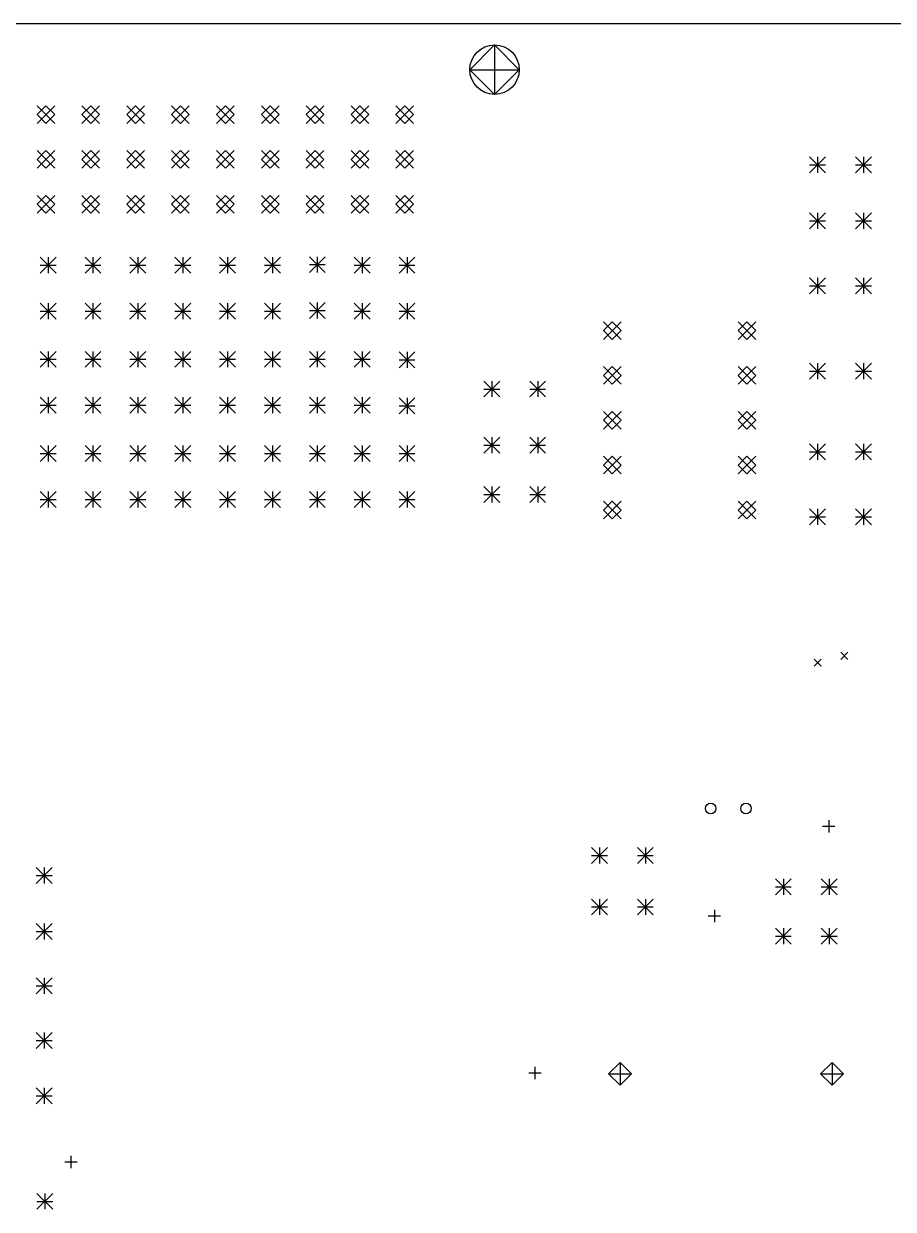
# Model space of a CAD drawing. Extents: x 10 to 419, y -288 to -23.
# Drawn here: x 164.6 to 213.8, y -90.2 to -23 of the extents above; entities that cross this region are included whole.
import ezdxf

# ---------------------------------------------------------------- set-up
doc = ezdxf.new("R2010")
doc.units = 0
doc.layers.add('BLACK', color=7, linetype='CONTINUOUS')

msp = doc.modelspace()

# ---------------------------------------------------------------- linework, layer by layer
at = {"layer": 'BLACK', "linetype": 'CONTINUOUS'}
for p, q in [((418.973, -23), (12.573, -23)), ((191.262, -24.2053), (189.862, -25.6053)), ((191.262, -24.2053), (191.262, -27.0053)), ((192.662, -25.6053), (191.262, -24.2053)), ((189.862, -25.6053), (192.662, -25.6053)), ((189.862, -25.6053), (191.262, -27.0053)), ((191.262, -27.0053), (192.662, -25.6053)), ((165.362, -27.6453), (166.362, -28.6453)), ((166.362, -27.6453), (165.362, -28.6453)), ((165.862, -27.6453), (165.362, -28.1453)), ((165.362, -28.1453), (165.862, -28.6453)), ((166.362, -28.1453), (165.862, -27.6453)), ((165.862, -28.6453), (166.362, -28.1453)), ((167.902, -27.6453), (168.902, -28.6453)), ((168.902, -27.6453), (167.902, -28.6453)), ((168.402, -27.6453), (167.902, -28.1453)), ((167.902, -28.1453), (168.402, -28.6453)), ((168.902, -28.1453), (168.402, -27.6453)), ((168.402, -28.6453), (168.902, -28.1453)), ((170.442, -27.6453), (171.442, -28.6453)), ((171.442, -27.6453), (170.442, -28.6453)), ((170.942, -27.6453), (170.442, -28.1453)), ((170.442, -28.1453), (170.942, -28.6453)), ((171.442, -28.1453), (170.942, -27.6453)), ((170.942, -28.6453), (171.442, -28.1453)), ((172.982, -27.6453), (173.982, -28.6453)), ((173.982, -27.6453), (172.982, -28.6453)), ((173.482, -27.6453), (172.982, -28.1453)), ((172.982, -28.1453), (173.482, -28.6453)), ((173.982, -28.1453), (173.482, -27.6453)), ((173.482, -28.6453), (173.982, -28.1453)), ((175.522, -27.6453), (176.522, -28.6453)), ((176.522, -27.6453), (175.522, -28.6453)), ((176.022, -27.6453), (175.522, -28.1453)), ((175.522, -28.1453), (176.022, -28.6453)), ((176.522, -28.1453), (176.022, -27.6453)), ((176.022, -28.6453), (176.522, -28.1453)), ((178.062, -27.6453), (179.062, -28.6453)), ((179.062, -27.6453), (178.062, -28.6453)), ((178.562, -27.6453), (178.062, -28.1453)), ((178.062, -28.1453), (178.562, -28.6453)), ((179.062, -28.1453), (178.562, -27.6453)), ((178.562, -28.6453), (179.062, -28.1453)), ((180.602, -27.6453), (181.602, -28.6453)), ((181.602, -27.6453), (180.602, -28.6453)), ((181.102, -27.6453), (180.602, -28.1453)), ((180.602, -28.1453), (181.102, -28.6453)), ((181.602, -28.1453), (181.102, -27.6453)), ((181.102, -28.6453), (181.602, -28.1453)), ((183.142, -27.6453), (184.142, -28.6453)), ((184.142, -27.6453), (183.142, -28.6453)), ((183.642, -27.6453), (183.142, -28.1453)), ((183.142, -28.1453), (183.642, -28.6453)), ((184.142, -28.1453), (183.642, -27.6453)), ((183.642, -28.6453), (184.142, -28.1453)), ((185.682, -27.6453), (186.682, -28.6453)), ((186.682, -27.6453), (185.682, -28.6453)), ((186.182, -27.6453), (185.682, -28.1453)), ((185.682, -28.1453), (186.182, -28.6453)), ((186.682, -28.1453), (186.182, -27.6453)), ((186.182, -28.6453), (186.682, -28.1453)), ((165.362, -30.1853), (166.362, -31.1853)), ((166.362, -30.1853), (165.362, -31.1853)), ((165.862, -30.1853), (165.362, -30.6853)), ((166.362, -30.6853), (165.862, -30.1853)), ((167.902, -30.1853), (168.902, -31.1853)), ((168.902, -30.1853), (167.902, -31.1853)), ((168.402, -30.1853), (167.902, -30.6853)), ((168.902, -30.6853), (168.402, -30.1853)), ((170.442, -30.1853), (171.442, -31.1853)), ((171.442, -30.1853), (170.442, -31.1853)), ((170.942, -30.1853), (170.442, -30.6853)), ((171.442, -30.6853), (170.942, -30.1853)), ((172.982, -30.1853), (173.982, -31.1853)), ((173.982, -30.1853), (172.982, -31.1853)), ((173.482, -30.1853), (172.982, -30.6853)), ((173.982, -30.6853), (173.482, -30.1853)), ((175.522, -30.1853), (176.522, -31.1853)), ((176.522, -30.1853), (175.522, -31.1853)), ((176.022, -30.1853), (175.522, -30.6853)), ((176.522, -30.6853), (176.022, -30.1853)), ((178.062, -30.1853), (179.062, -31.1853)), ((179.062, -30.1853), (178.062, -31.1853)), ((178.562, -30.1853), (178.062, -30.6853)), ((179.062, -30.6853), (178.562, -30.1853)), ((180.602, -30.1853), (181.602, -31.1853)), ((181.602, -30.1853), (180.602, -31.1853)), ((181.102, -30.1853), (180.602, -30.6853)), ((181.602, -30.6853), (181.102, -30.1853)), ((183.142, -30.1853), (184.142, -31.1853)), ((184.142, -30.1853), (183.142, -31.1853)), ((183.642, -30.1853), (183.142, -30.6853)), ((184.142, -30.6853), (183.642, -30.1853)), ((185.682, -30.1853), (186.682, -31.1853)), ((186.682, -30.1853), (185.682, -31.1853)), ((186.182, -30.1853), (185.682, -30.6853)), ((186.682, -30.6853), (186.182, -30.1853)), ((165.362, -30.6853), (165.862, -31.1853)), ((165.862, -31.1853), (166.362, -30.6853)), ((167.902, -30.6853), (168.402, -31.1853)), ((168.402, -31.1853), (168.902, -30.6853)), ((170.442, -30.6853), (170.942, -31.1853)), ((170.942, -31.1853), (171.442, -30.6853)), ((172.982, -30.6853), (173.482, -31.1853)), ((173.482, -31.1853), (173.982, -30.6853)), ((175.522, -30.6853), (176.022, -31.1853)), ((176.022, -31.1853), (176.522, -30.6853)), ((178.062, -30.6853), (178.562, -31.1853)), ((178.562, -31.1853), (179.062, -30.6853)), ((180.602, -30.6853), (181.102, -31.1853)), ((181.102, -31.1853), (181.602, -30.6853)), ((183.142, -30.6853), (183.642, -31.1853)), ((183.642, -31.1853), (184.142, -30.6853)), ((185.682, -30.6853), (186.182, -31.1853)), ((186.182, -31.1853), (186.682, -30.6853)), ((209.1, -30.5401), (210, -31.4401)), ((210, -30.5401), (209.1, -31.4401)), ((209.55, -30.5401), (209.55, -31.4401)), ((211.7, -30.5401), (212.6, -31.4401)), ((212.6, -30.5401), (211.7, -31.4401)), ((212.15, -30.5401), (212.15, -31.4401)), ((209.1, -30.9901), (210, -30.9901)), ((211.7, -30.9901), (212.6, -30.9901)), ((165.362, -32.7253), (166.362, -33.7253)), ((166.362, -32.7253), (165.362, -33.7253)), ((165.862, -32.7253), (165.362, -33.2253)), ((166.362, -33.2253), (165.862, -32.7253)), ((167.902, -32.7253), (168.902, -33.7253)), ((168.902, -32.7253), (167.902, -33.7253)), ((168.402, -32.7253), (167.902, -33.2253)), ((168.902, -33.2253), (168.402, -32.7253)), ((170.442, -32.7253), (171.442, -33.7253)), ((171.442, -32.7253), (170.442, -33.7253)), ((170.942, -32.7253), (170.442, -33.2253)), ((171.442, -33.2253), (170.942, -32.7253)), ((172.982, -32.7253), (173.982, -33.7253)), ((173.982, -32.7253), (172.982, -33.7253)), ((173.482, -32.7253), (172.982, -33.2253)), ((173.982, -33.2253), (173.482, -32.7253)), ((175.522, -32.7253), (176.522, -33.7253)), ((176.522, -32.7253), (175.522, -33.7253)), ((176.022, -32.7253), (175.522, -33.2253)), ((176.522, -33.2253), (176.022, -32.7253)), ((178.062, -32.7253), (179.062, -33.7253)), ((179.062, -32.7253), (178.062, -33.7253)), ((178.562, -32.7253), (178.062, -33.2253)), ((179.062, -33.2253), (178.562, -32.7253)), ((180.602, -32.7253), (181.602, -33.7253)), ((181.602, -32.7253), (180.602, -33.7253)), ((181.102, -32.7253), (180.602, -33.2253)), ((181.602, -33.2253), (181.102, -32.7253)), ((183.142, -32.7253), (184.142, -33.7253)), ((184.142, -32.7253), (183.142, -33.7253)), ((183.642, -32.7253), (183.142, -33.2253)), ((184.142, -33.2253), (183.642, -32.7253)), ((185.682, -32.7253), (186.682, -33.7253)), ((186.682, -32.7253), (185.682, -33.7253)), ((186.182, -32.7253), (185.682, -33.2253)), ((186.682, -33.2253), (186.182, -32.7253)), ((165.362, -33.2253), (165.862, -33.7253)), ((165.862, -33.7253), (166.362, -33.2253)), ((167.902, -33.2253), (168.402, -33.7253)), ((168.402, -33.7253), (168.902, -33.2253)), ((170.442, -33.2253), (170.942, -33.7253)), ((170.942, -33.7253), (171.442, -33.2253)), ((172.982, -33.2253), (173.482, -33.7253)), ((173.482, -33.7253), (173.982, -33.2253)), ((175.522, -33.2253), (176.022, -33.7253)), ((176.022, -33.7253), (176.522, -33.2253)), ((178.062, -33.2253), (178.562, -33.7253)), ((178.562, -33.7253), (179.062, -33.2253)), ((180.602, -33.2253), (181.102, -33.7253)), ((181.102, -33.7253), (181.602, -33.2253)), ((183.142, -33.2253), (183.642, -33.7253)), ((183.642, -33.7253), (184.142, -33.2253)), ((185.682, -33.2253), (186.182, -33.7253)), ((186.182, -33.7253), (186.682, -33.2253)), ((209.1, -33.7151), (210, -34.6151)), ((210, -33.7151), (209.1, -34.6151)), ((209.1, -34.1651), (210, -34.1651)), ((209.55, -33.7151), (209.55, -34.6151)), ((211.7, -33.7151), (212.6, -34.6151)), ((212.6, -33.7151), (211.7, -34.6151)), ((211.7, -34.1651), (212.6, -34.1651)), ((212.15, -33.7151), (212.15, -34.6151)), ((165.539, -36.2251), (166.439, -37.1251)), ((166.439, -36.2251), (165.539, -37.1251)), ((165.989, -36.2251), (165.989, -37.1251)), ((168.079, -36.2251), (168.979, -37.1251)), ((168.979, -36.2251), (168.079, -37.1251)), ((168.529, -36.2251), (168.529, -37.1251)), ((170.619, -36.2251), (171.519, -37.1251)), ((171.519, -36.2251), (170.619, -37.1251)), ((171.069, -36.2251), (171.069, -37.1251)), ((173.159, -36.2251), (174.059, -37.1251)), ((174.059, -36.2251), (173.159, -37.1251)), ((173.609, -36.2251), (173.609, -37.1251)), ((175.699, -36.2251), (176.599, -37.1251)), ((176.599, -36.2251), (175.699, -37.1251)), ((176.149, -36.2251), (176.149, -37.1251)), ((178.239, -36.2251), (179.139, -37.1251)), ((179.139, -36.2251), (178.239, -37.1251)), ((178.689, -36.2251), (178.689, -37.1251)), ((180.779, -36.1951), (181.679, -37.0951)), ((181.679, -36.1951), (180.779, -37.0951)), ((181.229, -36.1951), (181.229, -37.0951)), ((183.319, -36.2251), (184.219, -37.1251)), ((184.219, -36.2251), (183.319, -37.1251)), ((183.769, -36.2251), (183.769, -37.1251)), ((185.859, -36.2251), (186.759, -37.1251)), ((186.759, -36.2251), (185.859, -37.1251)), ((186.309, -36.2251), (186.309, -37.1251)), ((165.539, -36.6751), (166.439, -36.6751)), ((168.079, -36.6751), (168.979, -36.6751)), ((170.619, -36.6751), (171.519, -36.6751)), ((173.159, -36.6751), (174.059, -36.6751)), ((175.699, -36.6751), (176.599, -36.6751)), ((178.239, -36.6751), (179.139, -36.6751)), ((180.779, -36.6451), (181.679, -36.6451)), ((183.319, -36.6751), (184.219, -36.6751)), ((185.859, -36.6751), (186.759, -36.6751)), ((209.1, -37.3981), (210, -38.2981)), ((210, -37.3981), (209.1, -38.2981)), ((209.55, -37.3981), (209.55, -38.2981)), ((211.7, -37.3981), (212.6, -38.2981)), ((212.6, -37.3981), (211.7, -38.2981)), ((212.15, -37.3981), (212.15, -38.2981)), ((209.1, -37.8481), (210, -37.8481)), ((211.7, -37.8481), (212.6, -37.8481)), ((165.539, -38.8251), (166.439, -39.7251)), ((166.439, -38.8251), (165.539, -39.7251)), ((165.989, -38.8251), (165.989, -39.7251)), ((168.079, -38.8251), (168.979, -39.7251)), ((168.979, -38.8251), (168.079, -39.7251)), ((168.529, -38.8251), (168.529, -39.7251)), ((170.619, -38.8251), (171.519, -39.7251)), ((171.519, -38.8251), (170.619, -39.7251)), ((171.069, -38.8251), (171.069, -39.7251)), ((173.159, -38.8251), (174.059, -39.7251)), ((174.059, -38.8251), (173.159, -39.7251)), ((173.609, -38.8251), (173.609, -39.7251)), ((175.699, -38.8251), (176.599, -39.7251)), ((176.599, -38.8251), (175.699, -39.7251)), ((176.149, -38.8251), (176.149, -39.7251)), ((178.239, -38.8251), (179.139, -39.7251)), ((179.139, -38.8251), (178.239, -39.7251)), ((178.689, -38.8251), (178.689, -39.7251)), ((180.779, -38.7951), (181.679, -39.6951)), ((181.679, -38.7951), (180.779, -39.6951)), ((181.229, -38.7951), (181.229, -39.6951)), ((183.319, -38.8251), (184.219, -39.7251)), ((184.219, -38.8251), (183.319, -39.7251)), ((183.769, -38.8251), (183.769, -39.7251)), ((185.859, -38.8251), (186.759, -39.7251)), ((186.759, -38.8251), (185.859, -39.7251)), ((186.309, -38.8251), (186.309, -39.7251)), ((165.539, -39.2751), (166.439, -39.2751)), ((168.079, -39.2751), (168.979, -39.2751)), ((170.619, -39.2751), (171.519, -39.2751)), ((173.159, -39.2751), (174.059, -39.2751)), ((175.699, -39.2751), (176.599, -39.2751)), ((178.239, -39.2751), (179.139, -39.2751)), ((180.779, -39.2451), (181.679, -39.2451)), ((183.319, -39.2751), (184.219, -39.2751)), ((185.859, -39.2751), (186.759, -39.2751)), ((197.43, -39.8831), (198.43, -40.8831)), ((198.43, -39.8831), (197.43, -40.8831)), ((197.93, -39.8831), (197.43, -40.3831)), ((198.43, -40.3831), (197.93, -39.8831)), ((205.05, -39.8831), (206.05, -40.8831)), ((206.05, -39.8831), (205.05, -40.8831)), ((205.55, -39.8831), (205.05, -40.3831)), ((206.05, -40.3831), (205.55, -39.8831)), ((197.43, -40.3831), (197.93, -40.8831)), ((197.93, -40.8831), (198.43, -40.3831)), ((205.05, -40.3831), (205.55, -40.8831)), ((205.55, -40.8831), (206.05, -40.3831)), ((165.539, -41.5591), (166.439, -42.4591)), ((166.439, -41.5591), (165.539, -42.4591)), ((165.989, -41.5591), (165.989, -42.4591)), ((168.079, -41.5591), (168.979, -42.4591)), ((168.979, -41.5591), (168.079, -42.4591)), ((168.529, -41.5591), (168.529, -42.4591)), ((170.619, -41.5591), (171.519, -42.4591)), ((171.519, -41.5591), (170.619, -42.4591)), ((171.069, -41.5591), (171.069, -42.4591)), ((173.159, -41.5591), (174.059, -42.4591)), ((174.059, -41.5591), (173.159, -42.4591)), ((173.609, -41.5591), (173.609, -42.4591)), ((175.699, -41.5591), (176.599, -42.4591)), ((176.599, -41.5591), (175.699, -42.4591)), ((176.149, -41.5591), (176.149, -42.4591)), ((178.239, -41.5591), (179.139, -42.4591)), ((179.139, -41.5591), (178.239, -42.4591)), ((178.689, -41.5591), (178.689, -42.4591)), ((180.779, -41.5591), (181.679, -42.4591)), ((181.679, -41.5591), (180.779, -42.4591)), ((181.229, -41.5591), (181.229, -42.4591)), ((183.319, -41.5591), (184.219, -42.4591)), ((184.219, -41.5591), (183.319, -42.4591)), ((183.769, -41.5591), (183.769, -42.4591)), ((185.859, -41.5891), (186.759, -42.4891)), ((186.759, -41.5891), (185.859, -42.4891)), ((186.309, -41.5891), (186.309, -42.4891)), ((165.539, -42.0091), (166.439, -42.0091)), ((168.079, -42.0091), (168.979, -42.0091)), ((170.619, -42.0091), (171.519, -42.0091)), ((173.159, -42.0091), (174.059, -42.0091)), ((175.699, -42.0091), (176.599, -42.0091)), ((178.239, -42.0091), (179.139, -42.0091)), ((180.779, -42.0091), (181.679, -42.0091)), ((183.319, -42.0091), (184.219, -42.0091)), ((185.859, -42.0391), (186.759, -42.0391)), ((209.1, -42.2241), (210, -43.1241)), ((210, -42.2241), (209.1, -43.1241)), ((209.55, -42.2241), (209.55, -43.1241)), ((211.7, -42.2241), (212.6, -43.1241)), ((212.6, -42.2241), (211.7, -43.1241)), ((212.15, -42.2241), (212.15, -43.1241)), ((197.43, -42.4231), (198.43, -43.4231)), ((198.43, -42.4231), (197.43, -43.4231)), ((197.93, -42.4231), (197.43, -42.9231)), ((197.43, -42.9231), (197.93, -43.4231)), ((198.43, -42.9231), (197.93, -42.4231)), ((197.93, -43.4231), (198.43, -42.9231)), ((205.05, -42.4231), (206.05, -43.4231)), ((206.05, -42.4231), (205.05, -43.4231)), ((205.55, -42.4231), (205.05, -42.9231)), ((205.05, -42.9231), (205.55, -43.4231)), ((206.05, -42.9231), (205.55, -42.4231)), ((205.55, -43.4231), (206.05, -42.9231)), ((209.1, -42.6741), (210, -42.6741)), ((211.7, -42.6741), (212.6, -42.6741)), ((190.655, -43.2401), (191.555, -44.1401)), ((191.555, -43.2401), (190.655, -44.1401)), ((191.105, -43.2401), (191.105, -44.1401)), ((193.255, -43.2401), (194.155, -44.1401)), ((194.155, -43.2401), (193.255, -44.1401)), ((193.705, -43.2401), (193.705, -44.1401)), ((165.539, -44.1591), (166.439, -45.0591)), ((166.439, -44.1591), (165.539, -45.0591)), ((165.989, -44.1591), (165.989, -45.0591)), ((168.079, -44.1591), (168.979, -45.0591)), ((168.979, -44.1591), (168.079, -45.0591)), ((168.529, -44.1591), (168.529, -45.0591)), ((170.619, -44.1591), (171.519, -45.0591)), ((171.519, -44.1591), (170.619, -45.0591)), ((171.069, -44.1591), (171.069, -45.0591)), ((173.159, -44.1591), (174.059, -45.0591)), ((174.059, -44.1591), (173.159, -45.0591)), ((173.609, -44.1591), (173.609, -45.0591)), ((175.699, -44.1591), (176.599, -45.0591)), ((176.599, -44.1591), (175.699, -45.0591)), ((176.149, -44.1591), (176.149, -45.0591)), ((178.239, -44.1591), (179.139, -45.0591)), ((179.139, -44.1591), (178.239, -45.0591)), ((178.689, -44.1591), (178.689, -45.0591)), ((180.779, -44.1591), (181.679, -45.0591)), ((181.679, -44.1591), (180.779, -45.0591)), ((181.229, -44.1591), (181.229, -45.0591)), ((183.319, -44.1591), (184.219, -45.0591)), ((184.219, -44.1591), (183.319, -45.0591)), ((183.769, -44.1591), (183.769, -45.0591)), ((185.859, -44.1891), (186.759, -45.0891)), ((186.759, -44.1891), (185.859, -45.0891)), ((186.309, -44.1891), (186.309, -45.0891)), ((190.655, -43.6901), (191.555, -43.6901)), ((193.255, -43.6901), (194.155, -43.6901)), ((165.539, -44.6091), (166.439, -44.6091)), ((168.079, -44.6091), (168.979, -44.6091)), ((170.619, -44.6091), (171.519, -44.6091)), ((173.159, -44.6091), (174.059, -44.6091)), ((175.699, -44.6091), (176.599, -44.6091)), ((178.239, -44.6091), (179.139, -44.6091)), ((180.779, -44.6091), (181.679, -44.6091)), ((183.319, -44.6091), (184.219, -44.6091)), ((185.859, -44.6391), (186.759, -44.6391)), ((197.43, -44.9631), (198.43, -45.9631)), ((198.43, -44.9631), (197.43, -45.9631)), ((197.93, -44.9631), (197.43, -45.4631)), ((198.43, -45.4631), (197.93, -44.9631)), ((205.05, -44.9631), (206.05, -45.9631)), ((206.05, -44.9631), (205.05, -45.9631)), ((205.55, -44.9631), (205.05, -45.4631)), ((206.05, -45.4631), (205.55, -44.9631)), ((197.43, -45.4631), (197.93, -45.9631)), ((197.93, -45.9631), (198.43, -45.4631)), ((205.05, -45.4631), (205.55, -45.9631)), ((205.55, -45.9631), (206.05, -45.4631)), ((165.539, -46.8931), (166.439, -47.7931)), ((166.439, -46.8931), (165.539, -47.7931)), ((165.989, -46.8931), (165.989, -47.7931)), ((168.079, -46.8931), (168.979, -47.7931)), ((168.979, -46.8931), (168.079, -47.7931)), ((168.529, -46.8931), (168.529, -47.7931)), ((170.619, -46.8931), (171.519, -47.7931)), ((171.519, -46.8931), (170.619, -47.7931)), ((171.069, -46.8931), (171.069, -47.7931)), ((173.159, -46.8931), (174.059, -47.7931)), ((174.059, -46.8931), (173.159, -47.7931)), ((173.609, -46.8931), (173.609, -47.7931)), ((175.699, -46.8931), (176.599, -47.7931)), ((176.599, -46.8931), (175.699, -47.7931)), ((176.149, -46.8931), (176.149, -47.7931)), ((178.239, -46.8931), (179.139, -47.7931)), ((179.139, -46.8931), (178.239, -47.7931)), ((178.689, -46.8931), (178.689, -47.7931)), ((180.779, -46.8931), (181.679, -47.7931)), ((181.679, -46.8931), (180.779, -47.7931)), ((181.229, -46.8931), (181.229, -47.7931)), ((183.319, -46.8931), (184.219, -47.7931)), ((184.219, -46.8931), (183.319, -47.7931)), ((183.769, -46.8931), (183.769, -47.7931)), ((185.859, -46.8931), (186.759, -47.7931)), ((186.759, -46.8931), (185.859, -47.7931)), ((186.309, -46.8931), (186.309, -47.7931)), ((190.655, -46.4151), (191.555, -47.3151)), ((191.555, -46.4151), (190.655, -47.3151)), ((190.655, -46.8651), (191.555, -46.8651)), ((191.105, -46.4151), (191.105, -47.3151)), ((193.255, -46.4151), (194.155, -47.3151)), ((194.155, -46.4151), (193.255, -47.3151)), ((193.255, -46.8651), (194.155, -46.8651)), ((193.705, -46.4151), (193.705, -47.3151)), ((209.1, -46.7961), (210, -47.6961)), ((210, -46.7961), (209.1, -47.6961)), ((209.55, -46.7961), (209.55, -47.6961)), ((211.7, -46.7961), (212.6, -47.6961)), ((212.6, -46.7961), (211.7, -47.6961)), ((212.15, -46.7961), (212.15, -47.6961)), ((165.539, -47.3431), (166.439, -47.3431)), ((168.079, -47.3431), (168.979, -47.3431)), ((170.619, -47.3431), (171.519, -47.3431)), ((173.159, -47.3431), (174.059, -47.3431)), ((175.699, -47.3431), (176.599, -47.3431)), ((178.239, -47.3431), (179.139, -47.3431)), ((180.779, -47.3431), (181.679, -47.3431)), ((183.319, -47.3431), (184.219, -47.3431)), ((185.859, -47.3431), (186.759, -47.3431)), ((197.43, -47.5031), (198.43, -48.5031)), ((198.43, -47.5031), (197.43, -48.5031)), ((197.93, -47.5031), (197.43, -48.0031)), ((198.43, -48.0031), (197.93, -47.5031)), ((205.05, -47.5031), (206.05, -48.5031)), ((206.05, -47.5031), (205.05, -48.5031)), ((205.55, -47.5031), (205.05, -48.0031)), ((206.05, -48.0031), (205.55, -47.5031)), ((209.1, -47.2461), (210, -47.2461)), ((211.7, -47.2461), (212.6, -47.2461)), ((197.43, -48.0031), (197.93, -48.5031)), ((197.93, -48.5031), (198.43, -48.0031)), ((205.05, -48.0031), (205.55, -48.5031)), ((205.55, -48.5031), (206.05, -48.0031)), ((165.539, -49.4931), (166.439, -50.3931)), ((166.439, -49.4931), (165.539, -50.3931)), ((165.989, -49.4931), (165.989, -50.3931)), ((168.079, -49.4931), (168.979, -50.3931)), ((168.979, -49.4931), (168.079, -50.3931)), ((168.529, -49.4931), (168.529, -50.3931)), ((170.619, -49.4931), (171.519, -50.3931)), ((171.519, -49.4931), (170.619, -50.3931)), ((171.069, -49.4931), (171.069, -50.3931)), ((173.159, -49.4931), (174.059, -50.3931)), ((174.059, -49.4931), (173.159, -50.3931)), ((173.609, -49.4931), (173.609, -50.3931)), ((175.699, -49.4931), (176.599, -50.3931)), ((176.599, -49.4931), (175.699, -50.3931)), ((176.149, -49.4931), (176.149, -50.3931)), ((178.239, -49.4931), (179.139, -50.3931)), ((179.139, -49.4931), (178.239, -50.3931)), ((178.689, -49.4931), (178.689, -50.3931)), ((180.779, -49.4931), (181.679, -50.3931)), ((181.679, -49.4931), (180.779, -50.3931)), ((181.229, -49.4931), (181.229, -50.3931)), ((183.319, -49.4931), (184.219, -50.3931)), ((184.219, -49.4931), (183.319, -50.3931)), ((183.769, -49.4931), (183.769, -50.3931)), ((185.859, -49.4931), (186.759, -50.3931)), ((186.759, -49.4931), (185.859, -50.3931)), ((186.309, -49.4931), (186.309, -50.3931)), ((190.655, -49.2091), (191.555, -50.1091)), ((191.555, -49.2091), (190.655, -50.1091)), ((190.655, -49.6591), (191.555, -49.6591)), ((191.105, -49.2091), (191.105, -50.1091)), ((193.255, -49.2091), (194.155, -50.1091)), ((194.155, -49.2091), (193.255, -50.1091)), ((193.255, -49.6591), (194.155, -49.6591)), ((193.705, -49.2091), (193.705, -50.1091)), ((165.539, -49.9431), (166.439, -49.9431)), ((168.079, -49.9431), (168.979, -49.9431)), ((170.619, -49.9431), (171.519, -49.9431)), ((173.159, -49.9431), (174.059, -49.9431)), ((175.699, -49.9431), (176.599, -49.9431)), ((178.239, -49.9431), (179.139, -49.9431)), ((180.779, -49.9431), (181.679, -49.9431)), ((183.319, -49.9431), (184.219, -49.9431)), ((185.859, -49.9431), (186.759, -49.9431)), ((197.43, -50.0431), (198.43, -51.0431)), ((198.43, -50.0431), (197.43, -51.0431)), ((197.93, -50.0431), (197.43, -50.5431)), ((198.43, -50.5431), (197.93, -50.0431)), ((205.05, -50.0431), (206.05, -51.0431)), ((206.05, -50.0431), (205.05, -51.0431)), ((205.55, -50.0431), (205.05, -50.5431)), ((206.05, -50.5431), (205.55, -50.0431)), ((197.43, -50.5431), (197.93, -51.0431)), ((197.93, -51.0431), (198.43, -50.5431)), ((205.05, -50.5431), (205.55, -51.0431)), ((205.55, -51.0431), (206.05, -50.5431)), ((209.1, -50.4791), (210, -51.3791)), ((210, -50.4791), (209.1, -51.3791)), ((209.1, -50.9291), (210, -50.9291)), ((209.55, -50.4791), (209.55, -51.3791)), ((211.7, -50.4791), (212.6, -51.3791)), ((212.6, -50.4791), (211.7, -51.3791)), ((211.7, -50.9291), (212.6, -50.9291)), ((212.15, -50.4791), (212.15, -51.3791)), ((209.35, -58.9841), (209.75, -59.3841)), ((209.75, -58.9841), (209.35, -59.3841)), ((210.874, -58.6031), (211.274, -59.0031)), ((211.274, -58.6031), (210.874, -59.0031)), ((209.835, -68.4551), (210.535, -68.4551)), ((210.185, -68.1051), (210.185, -68.8051)), ((196.751, -69.6561), (197.651, -70.5561)), ((197.651, -69.6561), (196.751, -70.5561)), ((197.201, -69.6561), (197.201, -70.5561)), ((199.351, -69.6561), (200.251, -70.5561)), ((200.251, -69.6561), (199.351, -70.5561)), ((199.801, -69.6561), (199.801, -70.5561)), ((196.751, -70.1061), (197.651, -70.1061)), ((199.351, -70.1061), (200.251, -70.1061)), ((165.315, -70.8), (166.215, -71.7)), ((166.215, -70.8), (165.315, -71.7)), ((165.765, -70.8), (165.765, -71.7)), ((165.315, -71.25), (166.215, -71.25)), ((207.165, -71.4341), (208.065, -72.3341)), ((208.065, -71.4341), (207.165, -72.3341)), ((207.615, -71.4341), (207.615, -72.3341)), ((209.765, -71.4341), (210.665, -72.3341)), ((210.665, -71.4341), (209.765, -72.3341)), ((210.215, -71.4341), (210.215, -72.3341)), ((207.165, -71.8841), (208.065, -71.8841)), ((209.765, -71.8841), (210.665, -71.8841)), ((196.751, -72.5771), (197.651, -73.4771)), ((197.651, -72.5771), (196.751, -73.4771)), ((196.751, -73.0271), (197.651, -73.0271)), ((197.201, -72.5771), (197.201, -73.4771)), ((199.351, -72.5771), (200.251, -73.4771)), ((200.251, -72.5771), (199.351, -73.4771)), ((199.351, -73.0271), (200.251, -73.0271)), ((199.801, -72.5771), (199.801, -73.4771)), ((203.708, -73.1851), (203.708, -73.8851)), ((203.358, -73.5351), (204.058, -73.5351)), ((165.315, -73.96), (166.215, -74.86)), ((166.215, -73.96), (165.315, -74.86)), ((165.315, -74.41), (166.215, -74.41)), ((165.765, -73.96), (165.765, -74.86)), ((207.165, -74.2281), (208.065, -75.1281)), ((208.065, -74.2281), (207.165, -75.1281)), ((207.615, -74.2281), (207.615, -75.1281)), ((209.765, -74.2281), (210.665, -75.1281)), ((210.665, -74.2281), (209.765, -75.1281)), ((210.215, -74.2281), (210.215, -75.1281)), ((207.165, -74.6781), (208.065, -74.6781)), ((209.765, -74.6781), (210.665, -74.6781)), ((165.315, -77.05), (166.215, -77.95)), ((166.215, -77.05), (165.315, -77.95)), ((165.765, -77.05), (165.765, -77.95)), ((165.315, -77.5), (166.215, -77.5)), ((165.315, -80.14), (166.215, -81.04)), ((166.215, -80.14), (165.315, -81.04)), ((165.765, -80.14), (165.765, -81.04)), ((165.315, -80.59), (166.215, -80.59)), ((198.373, -81.8291), (197.723, -82.4791)), ((198.373, -81.8291), (198.373, -83.1291)), ((199.023, -82.4791), (198.373, -81.8291)), ((210.373, -81.8291), (209.723, -82.4791)), ((210.373, -81.8291), (210.373, -83.1291)), ((211.023, -82.4791), (210.373, -81.8291)), ((193.198, -82.4251), (193.898, -82.4251)), ((193.548, -82.0751), (193.548, -82.7751)), ((197.723, -82.4791), (199.023, -82.4791)), ((197.723, -82.4791), (198.373, -83.1291)), ((198.373, -83.1291), (199.023, -82.4791)), ((209.723, -82.4791), (211.023, -82.4791)), ((209.723, -82.4791), (210.373, -83.1291)), ((210.373, -83.1291), (211.023, -82.4791)), ((165.315, -83.28), (166.215, -84.18)), ((166.215, -83.28), (165.315, -84.18)), ((165.315, -83.73), (166.215, -83.73)), ((165.765, -83.28), (165.765, -84.18)), ((167.28, -87.12), (167.28, -87.82)), ((166.93, -87.47), (167.63, -87.47)), ((165.35, -89.25), (166.25, -90.15)), ((166.25, -89.25), (165.35, -90.15)), ((165.8, -89.25), (165.8, -90.15)), ((165.35, -89.7), (166.25, -89.7))]:
    msp.add_line(p, q, dxfattribs=at)
at = {"layer": 'BLACK'}
for centre, radius in [((191.262, -25.6053), 1.4), ((203.5, -67.45), 0.3), ((205.5, -67.45), 0.3)]:
    msp.add_circle(centre, radius, dxfattribs=at)

doc.saveas('drawing.dxf')
